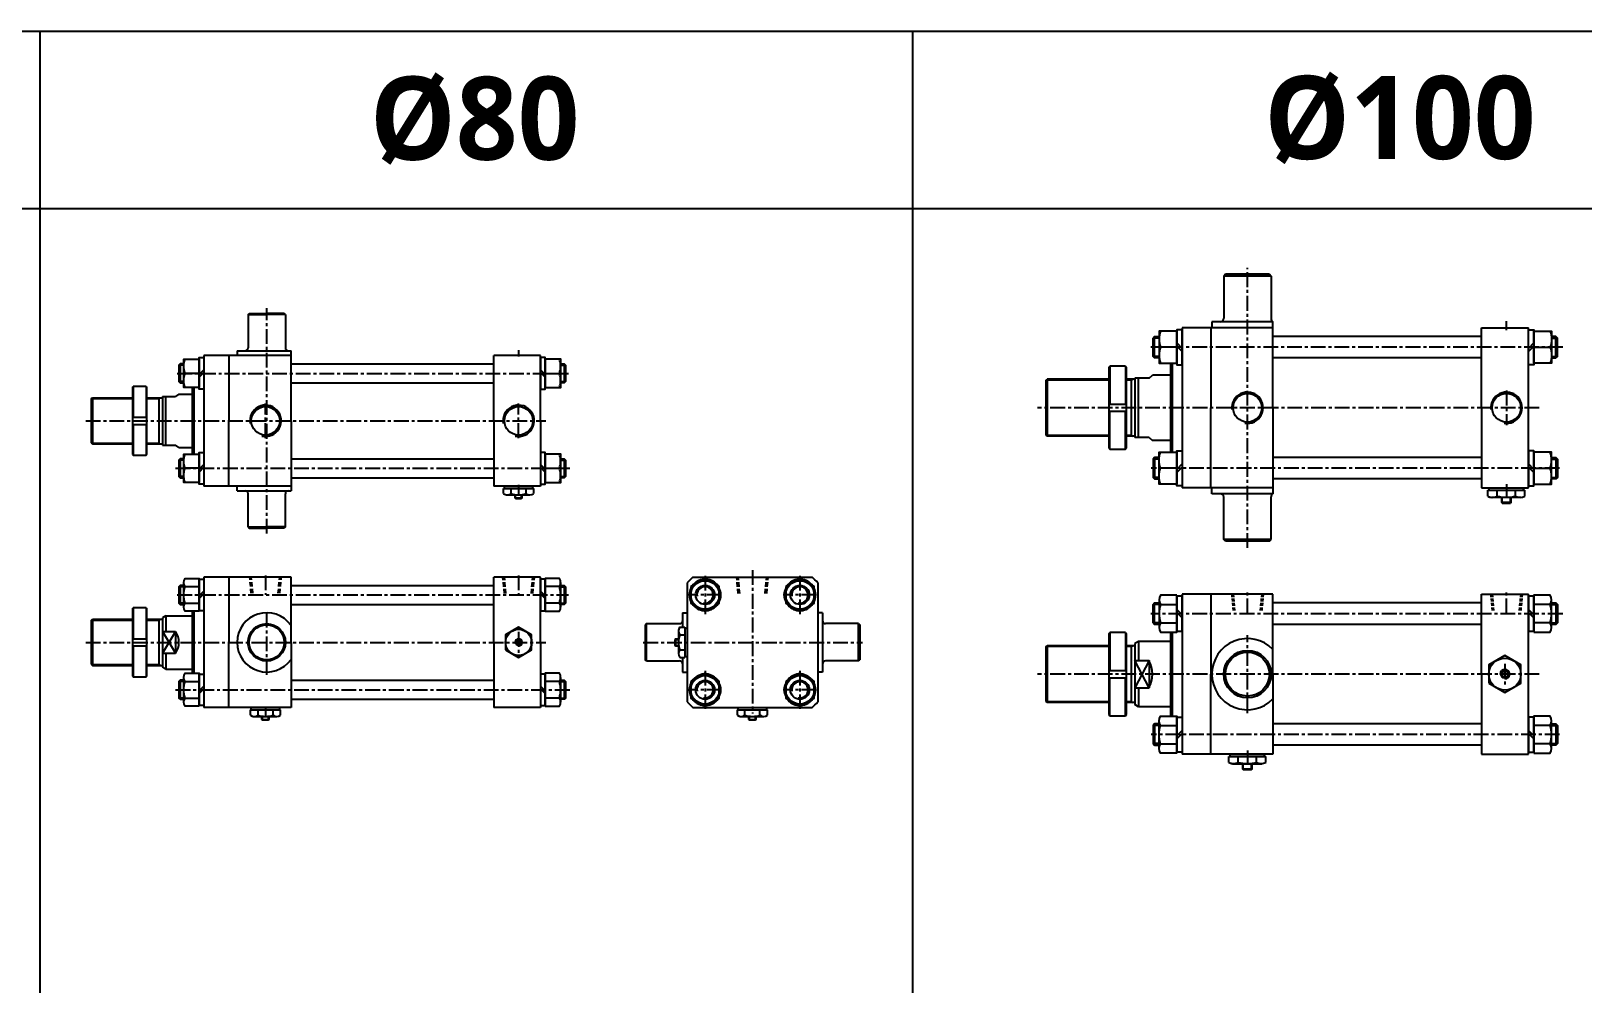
# Model space of a CAD drawing. Extents: x -819 to 4840, y 0 to 3452.
# Drawn here: x 2104 to 3413, y 2649 to 3452 of the extents above; entities that cross this region are included whole.
import ezdxf

# ---------------------------------------------------------------- set-up
doc = ezdxf.new("R2010")
doc.units = 0
doc.header["$LTSCALE"] = 10
doc.header["$MEASUREMENT"] = 0
doc.linetypes.add('CENTER', pattern=[2, 1.25, -0.25, 0.25, -0.25])
doc.linetypes.add('HIDDEN', pattern=[0.375, 0.25, -0.125])
doc.layers.get('0').update_dxf_attribs({"linetype": 'CONTINUOUS'})
doc.layers.get('DEFPOINTS').update_dxf_attribs({"linetype": 'CONTINUOUS'})
for name, color, linetype in [('CENTER', 1, 'CENTER'), ('DIM', 2, 'CONTINUOUS'), ('Line', 7, 'CONTINUOUS'), ('ML', 7, 'CONTINUOUS'), ('THIN', 3, 'CONTINUOUS'), ('외형선', 3, 'CONTINUOUS'), ('중심선', 1, 'CENTER')]:
    doc.layers.add(name, color=color, linetype=linetype)
doc.styles.add('문자', font='romans.shx')

msp = doc.modelspace()

# ---------------------------------------------------------------- linework, layer by layer
for p, q in [((0, 3452.3), (4840.2, 3452.3)), ((2111.7, 1845.5), (2111.7, 3452.3)), ((2847.8, 1845.5), (2847.8, 3452.3)), ((4840.2, 3302.3), (0, 3302.3)), ((2512.2, 3058.8), (2512.7, 3058.3)), ((2512.2, 3058.8), (2518.2, 3058.8)), ((2512.7, 3058.3), (2517.7, 3058.3)), ((2518.2, 3058.8), (2517.7, 3058.3)), ((2647.6, 2939.9), (2647.1, 2939.4)), ((2647.1, 2939.4), (2647.1, 2934.4)), ((2647.6, 2933.9), (2647.1, 2934.4)), ((2647.6, 2939.9), (2647.6, 2933.9)), ((2298.7, 2872), (2299.2, 2871.5)), ((2298.7, 2872), (2304.7, 2872)), ((2299.2, 2871.5), (2304.2, 2871.5)), ((2304.7, 2872), (2304.2, 2871.5)), ((2709.5, 2872), (2710, 2871.5)), ((2709.5, 2872), (2715.5, 2872)), ((2710, 2871.5), (2715, 2871.5)), ((2715.5, 2872), (2715, 2871.5))]:
    msp.add_line(p, q)
at = {"color": 7, "linetype": 'Continuous'}
for p, q in [((2502.5, 3062.3), (2502.5, 3066.7)), ((2502.5, 3066.7), (2515.2, 3066.7)), ((2503.2, 3068.7), (2527.2, 3068.7)), ((2503.2, 3066.7), (2503.2, 3068.7)), ((2508.9, 3062.3), (2508.9, 3066.7)), ((2515.2, 3066.7), (2527.9, 3066.7)), ((2521.6, 3062.3), (2521.6, 3066.7)), ((2527.2, 3066.7), (2527.2, 3068.7)), ((2527.9, 3062.3), (2527.9, 3066.7)), ((3332.9, 3060.2), (3332.9, 3065.2)), ((3332.9, 3065.2), (3339.2, 3065.2)), ((3333.9, 3065.2), (3333.9, 3067.2)), ((3333.9, 3067.2), (3363, 3067.2)), ((3339.2, 3065.2), (3364, 3065.2)), ((3340.7, 3060.2), (3340.7, 3065.2)), ((3356.2, 3060.2), (3356.2, 3065.2)), ((3363, 3065.2), (3363, 3067.2)), ((3364, 3060.2), (3364, 3065.2)), ((2505.7, 3061.3), (2524.7, 3061.3)), ((2512.2, 3058.8), (2512.2, 3061.3)), ((2518.2, 3058.8), (2518.2, 3061.3)), ((3336, 3059.2), (3360.9, 3059.2)), ((3344.5, 3059.4), (3344.5, 3059.4)), ((3344.5, 3054.7), (3344.5, 3059.2)), ((3344.5, 3054.7), (3345, 3054.2)), ((3352.5, 3054.7), (3344.5, 3054.7)), ((3345, 3054.2), (3352, 3054.2)), ((3352.5, 3054.7), (3352, 3054.2)), ((3352.5, 3054.7), (3352.5, 3059.2)), ((2650.1, 2946.5), (2650.1, 2927.4)), ((2651.1, 2949.6), (2655.5, 2949.6)), ((2655.5, 2949.6), (2655.5, 2936.9)), ((2655.5, 2948.9), (2657.5, 2948.9)), ((2657.5, 2948.9), (2657.5, 2924.9)), ((2647.6, 2939.9), (2650.1, 2939.9)), ((2647.6, 2933.9), (2650.1, 2933.9)), ((2651.1, 2943.3), (2655.5, 2943.3)), ((2655.5, 2936.9), (2655.5, 2924.2)), ((2651.1, 2930.6), (2655.5, 2930.6)), ((2651.1, 2924.2), (2655.5, 2924.2)), ((2655.5, 2924.9), (2657.5, 2924.9)), ((2289.7, 2881.9), (2313.7, 2881.9)), ((2289.7, 2879.9), (2289.7, 2881.9)), ((2313.7, 2879.9), (2313.7, 2881.9)), ((2700.5, 2881.9), (2724.5, 2881.9)), ((2700.5, 2879.9), (2700.5, 2881.9)), ((2724.5, 2879.9), (2724.5, 2881.9)), ((2289, 2875.5), (2289, 2879.9)), ((2289, 2879.9), (2301.7, 2879.9)), ((2292.2, 2874.5), (2311.2, 2874.5)), ((2295.4, 2875.5), (2295.4, 2879.9)), ((2298.7, 2872), (2298.7, 2874.5)), ((2301.7, 2879.9), (2314.4, 2879.9)), ((2304.7, 2872), (2304.7, 2874.5)), ((2308.1, 2875.5), (2308.1, 2879.9)), ((2314.4, 2875.5), (2314.4, 2879.9)), ((2699.8, 2875.5), (2699.8, 2879.9)), ((2699.8, 2879.9), (2712.5, 2879.9)), ((2702.9, 2874.5), (2722, 2874.5)), ((2706.1, 2875.5), (2706.1, 2879.9)), ((2709.5, 2872), (2709.5, 2874.5)), ((2712.5, 2879.9), (2725.2, 2879.9)), ((2715.5, 2872), (2715.5, 2874.5)), ((2718.8, 2875.5), (2718.8, 2879.9)), ((2725.2, 2875.5), (2725.2, 2879.9)), ((3115.4, 2840.6), (3115.4, 2842.6)), ((3115.4, 2842.6), (3144.5, 2842.6)), ((3144.5, 2840.6), (3144.5, 2842.6)), ((3114.4, 2835.6), (3114.4, 2840.6)), ((3114.4, 2840.6), (3120.7, 2840.6)), ((3117.5, 2834.6), (3142.4, 2834.6)), ((3120.7, 2840.6), (3145.5, 2840.6)), ((3122.2, 2835.6), (3122.2, 2840.6)), ((3126, 2834.9), (3126, 2834.9)), ((3126, 2830.1), (3126, 2834.6)), ((3126, 2830.1), (3126.5, 2829.6)), ((3134, 2830.1), (3126, 2830.1)), ((3126.5, 2829.6), (3133.5, 2829.6)), ((3134, 2830.1), (3133.5, 2829.6)), ((3134, 2830.1), (3134, 2834.6)), ((3137.7, 2835.6), (3137.7, 2840.6)), ((3145.5, 2835.6), (3145.5, 2840.6))]:
    msp.add_line(p, q, dxfattribs=at)
for points in [[(2504.2, 2930.6), (2515.2, 2924.2), (2526.2, 2930.6), (2526.2, 2943.3), (2515.2, 2949.6), (2504.2, 2943.3)], [(2514.3, 2938.4), (2513.5, 2936.9), (2514.3, 2935.4), (2516.1, 2935.4), (2516.9, 2936.9), (2516.1, 2938.4)], [(3333.7, 2902.4), (3347.2, 2894.6), (3360.7, 2902.4), (3360.7, 2917.9), (3347.2, 2925.7), (3333.7, 2917.9)], [(3345.8, 2912.6), (3344.3, 2910.1), (3345.8, 2907.6), (3348.6, 2907.6), (3350.1, 2910.1), (3348.6, 2912.6)]]:
    msp.add_lwpolyline(points, close=True, dxfattribs=at)
for centre, radius in [((2515.2, 2936.9), 11), ((2515.2, 2936.9), 2.5), ((3347.2, 2910.1), 13.5), ((3347.2, 2910.1), 3.5)]:
    msp.add_circle(centre, radius, dxfattribs=at)
for centre, radius, start, end in [((2505.7, 3066.9), 5.62, 235.6158, 270), ((2505.7, 3066.9), 5.62, 235.6158, 304.3842), ((2515.2, 3082.3), 21, 252.412, 270), ((2515.2, 3082.3), 21, 270, 287.588), ((2524.7, 3066.9), 5.62, 235.6158, 304.3842), ((3336, 3064.8), 5.62, 235.6158, 270), ((3336.8, 3067.4), 8.22, 241.7006, 298.2994), ((3348.4, 3090.5), 31.3, 255.6172, 270.0141), ((3348.5, 3090.5), 31.3, 269.9859, 284.3828), ((3360.1, 3067.4), 8.22, 241.7006, 298.2994), ((2655.7, 2946.5), 5.62, 145.6158, 180), ((2655.7, 2946.5), 5.62, 145.6158, 214.3842), ((2671.1, 2936.9), 21, 162.412, 180), ((2671.1, 2936.9), 21, 180, 197.588), ((2655.7, 2927.4), 5.62, 145.6158, 214.3842), ((2292.2, 2880.1), 5.62, 235.6158, 270), ((2292.2, 2880.1), 5.62, 235.6158, 304.3842), ((2301.7, 2895.5), 21, 252.412, 270), ((2301.7, 2895.5), 21, 270, 287.588), ((2311.2, 2880.1), 5.62, 235.6158, 304.3842), ((2702.9, 2880.1), 5.62, 235.6158, 270), ((2702.9, 2880.1), 5.62, 235.6158, 304.3842), ((2712.5, 2895.5), 21, 252.412, 270), ((2712.5, 2895.5), 21, 270, 287.588), ((2722, 2880.1), 5.62, 235.6158, 304.3842), ((3117.5, 2840.3), 5.62, 235.6158, 270), ((3118.3, 2842.9), 8.22, 241.7006, 298.2994), ((3129.9, 2866), 31.3, 255.6172, 270.0141), ((3130, 2866), 31.3, 269.9859, 284.3828), ((3141.6, 2842.9), 8.22, 241.7006, 298.2994)]:
    msp.add_arc(centre, radius, start, end, dxfattribs=at)
at = {"layer": 'CENTER'}
for p, q in [((2672.5, 2993), (2672.5, 2960.8)), ((2752.5, 2993), (2752.5, 2960.8)), ((2686.4, 2976.9), (2658.5, 2976.9)), ((2766.4, 2976.9), (2738.5, 2976.9)), ((2672.5, 2913), (2672.5, 2880.8)), ((2752.5, 2913), (2752.5, 2880.8)), ((2686.4, 2896.9), (2658.5, 2896.9)), ((2766.4, 2896.9), (2738.5, 2896.9))]:
    msp.add_line(p, q, dxfattribs=at)
at = {"layer": 'DEFPOINTS', "color": 0, "linetype": 'ByBlock'}
for p in [(2653.5, 2911.9), (2771.5, 2911.9)]:
    msp.add_point(p, dxfattribs=at)
at = {"layer": 'DIM'}
for p, q in [((2512.7, 3058.3), (2512.7, 3061.3)), ((2517.7, 3058.3), (2517.7, 3061.3)), ((2647.1, 2939.4), (2650.1, 2939.4)), ((2647.1, 2934.4), (2650.1, 2934.4)), ((2299.2, 2871.5), (2299.2, 2874.5)), ((2304.2, 2871.5), (2304.2, 2874.5)), ((2710, 2871.5), (2710, 2874.5)), ((2715, 2871.5), (2715, 2874.5))]:
    msp.add_line(p, q, dxfattribs=at)
msp.add_arc((2515.2, 2936.9), 3, 270, 180, dxfattribs=at)
at = {"layer": 'Line', "color": 6, "linetype": 'HIDDEN'}
for p, q in [((3116.7, 2977.6), (3118, 2963.6)), ((3117.9, 2977.6), (3119.2, 2963.1)), ((3142, 2977.6), (3140.7, 2963.1)), ((3143.2, 2977.6), (3142, 2963.6)), ((3335.2, 2977.6), (3336.5, 2963.6)), ((3336.4, 2977.6), (3337.7, 2963.1)), ((3360.5, 2977.6), (3359.2, 2963.1)), ((3361.7, 2977.6), (3360.5, 2963.6))]:
    msp.add_line(p, q, dxfattribs=at)
at = {"layer": 'ML'}
for p, q in [((3111.5, 3247.2), (3110, 3245.7)), ((3148.5, 3247.2), (3150, 3245.7)), ((3110, 3245.7), (3110, 3210.2)), ((3150, 3245.7), (3110, 3245.7)), ((3150, 3245.7), (3150, 3209.8)), ((2287, 3213.2), (2288, 3214.2)), ((2287, 3213.2), (2287, 3185.2)), ((2287, 3213.2), (2302.7, 3213.2)), ((2318.5, 3213.2), (2302.7, 3213.2)), ((2318.5, 3213.2), (2317.5, 3214.2)), ((2318.5, 3213.2), (2318.5, 3185.2)), ((3051.7, 3176.7), (3051.7, 3194.7)), ((3075, 3202.2), (3075, 3067.2)), ((3099, 3202.2), (3075, 3202.2)), ((3100, 3207.2), (3100, 3202.2)), ((3151.5, 3202.2), (3151.5, 3207.2)), ((3334, 3202.2), (3360.4, 3202.2)), ((3390.2, 3176.7), (3390.2, 3194.7)), ((2277.7, 3182.7), (2277.7, 3178.7)), ((2323.2, 3178.7), (2323.2, 3182.7)), ((3070.4, 3185.7), (3056.6, 3185.7)), ((3070.4, 3189.3), (3075, 3184.7)), ((3070.4, 3186.7), (3075, 3182.1)), ((3371.6, 3189.3), (3367, 3184.7)), ((3371.6, 3186.7), (3367, 3182.1)), ((3371.6, 3185.7), (3385.3, 3185.7)), ((2229.8, 3171.7), (2229.8, 3155.7)), ((2249.7, 3178.7), (2249.7, 3068.7)), ((2270.7, 3178.7), (2249.7, 3178.7)), ((2304.1, 3178.7), (2283.1, 3178.7)), ((2553.6, 3171.7), (2553.6, 3155.7)), ((3013, 3168.7), (3014, 3169.7)), ((3013, 3168.7), (3013, 3100.7)), ((3014, 3169.7), (3014, 3137.7)), ((3027, 3169.7), (3014, 3169.7)), ((3027, 3169.7), (3027, 3137.7)), ((3027, 3169.7), (3028, 3168.7)), ((3028, 3100.7), (3028, 3168.7)), ((3065, 3172.2), (3065, 3097.2)), ((3066.5, 3172.2), (3066.5, 3097.2)), ((2245.7, 3163.7), (2233.8, 3163.7)), ((2245.7, 3162.8), (2249.7, 3166.8)), ((2245.7, 3160.5), (2249.7, 3164.5)), ((2537.7, 3162.8), (2533.7, 3166.8)), ((2537.7, 3160.5), (2533.7, 3164.5)), ((2537.7, 3163.7), (2549.6, 3163.7)), ((2960, 3157.7), (2961, 3158.7)), ((2960, 3157.7), (2960, 3111.7)), ((2961, 3158.7), (2961, 3110.7)), ((3032, 3158.7), (3032, 3110.7)), ((3035, 3159.7), (3035, 3109.7)), ((3038, 3109.7), (3038, 3159.7)), ((3047, 3159.7), (3050, 3162.2)), ((2154.7, 3142.2), (2155.7, 3143.2)), ((2154.7, 3142.2), (2154.7, 3105.2)), ((2155.7, 3143.2), (2155.7, 3104.2)), ((2189.6, 3152.2), (2190.1, 3152.7)), ((2189.6, 3152.2), (2189.6, 3095.2)), ((2190.1, 3152.7), (2190.1, 3126.7)), ((2201.1, 3152.7), (2190.1, 3152.7)), ((2201.1, 3152.7), (2201.1, 3126.7)), ((2201.1, 3152.7), (2201.6, 3152.2)), ((2201.6, 3095.2), (2201.6, 3152.2)), ((2211.7, 3143.2), (2211.7, 3104.2)), ((2214.7, 3144.2), (2214.7, 3103.2)), ((2217.7, 3103.2), (2217.7, 3144.2)), ((2228.7, 3146.2), (2225.7, 3144.2)), ((2239.7, 3151.7), (2239.7, 3095.7)), ((2241.2, 3151.7), (2241.2, 3095.7)), ((3013, 3137.7), (3028, 3137.7)), ((3013, 3131.7), (3028, 3131.7)), ((3014, 3099.7), (3014, 3131.7)), ((3027, 3099.7), (3027, 3131.7)), ((2189.6, 3126.7), (2201.6, 3126.7)), ((2189.6, 3120.7), (2201.6, 3120.7)), ((2190.1, 3120.7), (2190.1, 3094.7)), ((2201.1, 3120.7), (2201.1, 3094.7)), ((2154.7, 3105.2), (2155.7, 3104.2)), ((2228.7, 3101.2), (2225.7, 3103.2)), ((2960, 3111.7), (2961, 3110.7)), ((3047, 3109.7), (3050, 3107.2)), ((2189.6, 3095.2), (2190.1, 3094.7)), ((2190.1, 3094.7), (2201.1, 3094.7)), ((2201.1, 3094.7), (2201.6, 3095.2)), ((2229.8, 3091.7), (2229.8, 3075.7)), ((2553.6, 3091.7), (2553.6, 3075.7)), ((3013, 3100.7), (3014, 3099.7)), ((3014, 3099.7), (3027, 3099.7)), ((3027, 3099.7), (3028, 3100.7)), ((3051.7, 3092.7), (3051.7, 3074.7)), ((3390.2, 3092.7), (3390.2, 3074.7)), ((2245.7, 3083.7), (2233.8, 3083.7)), ((2245.7, 3082.8), (2249.7, 3086.8)), ((2245.7, 3080.5), (2249.7, 3084.5)), ((2537.7, 3082.8), (2533.7, 3086.8)), ((2537.7, 3080.5), (2533.7, 3084.5)), ((2537.7, 3083.7), (2549.6, 3083.7)), ((3070.4, 3083.7), (3056.6, 3083.7)), ((3070.4, 3082.7), (3075, 3087.3)), ((3070.4, 3080.1), (3075, 3084.7)), ((3371.6, 3082.7), (3367, 3087.3)), ((3371.6, 3080.1), (3367, 3084.7)), ((3371.6, 3083.7), (3385.3, 3083.7)), ((2270.7, 3068.7), (2249.7, 3068.7)), ((2277.7, 3064.7), (2277.7, 3068.7)), ((2323.2, 3068.7), (2323.2, 3064.7)), ((3099, 3067.2), (3075, 3067.2)), ((3100, 3062.2), (3100, 3067.2)), ((3151.5, 3067.2), (3151.5, 3062.2)), ((2287, 3034.2), (2287, 3062.2)), ((2318.5, 3034.2), (2318.5, 3062.2)), ((3110, 3023.7), (3110, 3059.2)), ((3150, 3023.7), (3150, 3059.6)), ((2287, 3034.2), (2302.7, 3034.2)), ((2287, 3034.2), (2288, 3033.2)), ((2318.5, 3034.2), (2302.7, 3034.2)), ((2318.5, 3034.2), (2317.5, 3033.2)), ((3111.5, 3022.2), (3110, 3023.7)), ((3150, 3023.7), (3110, 3023.7)), ((3148.5, 3022.2), (3150, 3023.7)), ((2229.8, 2984.9), (2229.8, 2968.9)), ((2232.7, 2966.5), (2232.7, 2987.3)), ((2270.7, 2991.9), (2249.7, 2991.9)), ((2249.7, 2991.9), (2249.7, 2881.9)), ((2550.7, 2966.5), (2550.7, 2987.3)), ((2553.6, 2984.9), (2553.6, 2968.9)), ((2657.5, 2987.2), (2657.5, 2886.7)), ((2662.2, 2991.9), (2762.7, 2991.9)), ((2767.5, 2987.2), (2767.5, 2886.7)), ((2233.8, 2983.9), (2245.7, 2983.9)), ((2245.7, 2976.1), (2249.7, 2980.1)), ((2245.7, 2973.8), (2249.7, 2977.8)), ((2537.7, 2976.1), (2533.7, 2980.1)), ((2537.7, 2973.8), (2533.7, 2977.8)), ((2549.6, 2983.9), (2537.7, 2983.9)), ((3055.4, 2972.8), (3055.4, 2949.5)), ((3099, 2977.6), (3075, 2977.6)), ((3075, 2977.6), (3075, 2842.6)), ((3334, 2977.6), (3360.4, 2977.6)), ((3386.6, 2949.5), (3386.6, 2972.8)), ((2189.6, 2965.4), (2190.1, 2965.9)), ((2189.6, 2965.4), (2189.6, 2908.4)), ((2201.1, 2965.9), (2190.1, 2965.9)), ((2190.1, 2965.9), (2190.1, 2939.9)), ((2201.1, 2965.9), (2201.6, 2965.4)), ((2201.1, 2965.9), (2201.1, 2939.9)), ((2201.6, 2908.4), (2201.6, 2965.4)), ((2217.7, 2959.4), (2214.7, 2957.7)), ((2217.7, 2959.4), (2217.7, 2946.2)), ((2233.8, 2970), (2245.7, 2970)), ((2239.7, 2963.1), (2239.7, 2910.8)), ((2241.2, 2963.1), (2241.2, 2910.8)), ((2549.6, 2970), (2537.7, 2970)), ((2653.5, 2961.9), (2653.5, 2949.6)), ((2653.5, 2961.9), (2657, 2961.9)), ((2771.5, 2961.9), (2768, 2961.9)), ((2771.5, 2961.9), (2771.5, 2911.9)), ((3051.7, 2952.1), (3051.7, 2970.1)), ((3056.6, 2968.9), (3070.4, 2968.9)), ((3070.4, 2964.7), (3075, 2960.1)), ((3070.4, 2962.1), (3075, 2957.5)), ((3371.6, 2960.1), (3367, 2964.7)), ((3371.6, 2957.5), (3367, 2962.1)), ((3385.3, 2968.9), (3371.6, 2968.9)), ((3390.2, 2970.1), (3390.2, 2952.1)), ((2154.7, 2955.4), (2155.7, 2956.4)), ((2154.7, 2955.4), (2154.7, 2918.4)), ((2155.7, 2956.4), (2155.7, 2917.4)), ((2211.7, 2956.4), (2211.7, 2917.4)), ((2214.7, 2957.7), (2214.7, 2916.2)), ((2214.7, 2946.2), (2225.7, 2946.2)), ((2225.7, 2946.2), (2225.7, 2927.7)), ((2623, 2952.7), (2622, 2951.7)), ((2622, 2951.7), (2622, 2922.2)), ((2623, 2952.7), (2651, 2952.7)), ((2623, 2921.2), (2623, 2952.7)), ((2802, 2952.7), (2774, 2952.7)), ((2802, 2921.2), (2802, 2952.7)), ((2802, 2952.7), (2803, 2951.7)), ((2803, 2951.7), (2803, 2922.2)), ((3056.6, 2953.4), (3070.4, 2953.4)), ((3065, 2945.6), (3065, 2874.7)), ((3066.5, 2945.6), (3066.5, 2874.7)), ((3385.3, 2953.4), (3371.6, 2953.4)), ((2189.6, 2939.9), (2201.6, 2939.9)), ((2189.6, 2933.9), (2201.6, 2933.9)), ((2190.1, 2933.9), (2190.1, 2907.9)), ((2201.1, 2933.9), (2201.1, 2907.9)), ((2960, 2933.1), (2961, 2934.1)), ((2960, 2933.1), (2960, 2887.1)), ((2961, 2934.1), (2961, 2886.1)), ((3013, 2944.1), (3014, 2945.1)), ((3013, 2944.1), (3013, 2876.1)), ((3027, 2945.1), (3014, 2945.1)), ((3014, 2945.1), (3014, 2913.1)), ((3027, 2945.1), (3028, 2944.1)), ((3027, 2945.1), (3027, 2913.1)), ((3028, 2876.1), (3028, 2944.1)), ((3032, 2934.1), (3032, 2886.1)), ((3038, 2937.6), (3035, 2935.9)), ((3035, 2935.9), (3035, 2884.4)), ((3038, 2937.6), (3038, 2921.7)), ((2214.7, 2927.7), (2225.7, 2927.7)), ((2217.7, 2927.7), (2217.7, 2914.4)), ((2623, 2921.2), (2622, 2922.2)), ((2623, 2921.2), (2651, 2921.2)), ((2653.5, 2924.2), (2653.5, 2911.9)), ((2802, 2921.2), (2774, 2921.2)), ((2802, 2921.2), (2803, 2922.2)), ((3035, 2921.7), (3047, 2921.7)), ((3047, 2921.7), (3047, 2898.6)), ((2154.7, 2918.4), (2155.7, 2917.4)), ((2189.6, 2908.4), (2190.1, 2907.9)), ((2190.1, 2907.9), (2201.1, 2907.9)), ((2201.1, 2907.9), (2201.6, 2908.4)), ((2217.7, 2914.4), (2214.7, 2916.2)), ((2232.7, 2886.5), (2232.7, 2907.3)), ((2550.7, 2886.5), (2550.7, 2907.3)), ((2653.5, 2911.9), (2657, 2911.9)), ((2771.5, 2911.9), (2768, 2911.9)), ((3013, 2913.1), (3028, 2913.1)), ((3013, 2907.1), (3028, 2907.1)), ((3014, 2875.1), (3014, 2907.1)), ((3027, 2875.1), (3027, 2907.1)), ((2229.8, 2904.9), (2229.8, 2888.9)), ((2233.8, 2903.9), (2245.7, 2903.9)), ((2245.7, 2896.1), (2249.7, 2900.1)), ((2245.7, 2893.8), (2249.7, 2897.8)), ((2537.7, 2896.1), (2533.7, 2900.1)), ((2537.7, 2893.8), (2533.7, 2897.8)), ((2549.6, 2903.9), (2537.7, 2903.9)), ((2553.6, 2904.9), (2553.6, 2888.9)), ((3035, 2898.6), (3047, 2898.6)), ((3038, 2898.6), (3038, 2882.6)), ((2233.8, 2890), (2245.7, 2890)), ((2270.7, 2881.9), (2249.7, 2881.9)), ((2549.6, 2890), (2537.7, 2890)), ((2662.2, 2881.9), (2762.7, 2881.9)), ((2960, 2887.1), (2961, 2886.1)), ((3038, 2882.6), (3035, 2884.4)), ((3013, 2876.1), (3014, 2875.1)), ((3014, 2875.1), (3027, 2875.1)), ((3027, 2875.1), (3028, 2876.1)), ((3051.7, 2868.1), (3051.7, 2850.1)), ((3055.4, 2847.5), (3055.4, 2870.8)), ((3386.6, 2847.5), (3386.6, 2870.8)), ((3390.2, 2868.1), (3390.2, 2850.1)), ((3056.6, 2866.9), (3070.4, 2866.9)), ((3070.4, 2858.1), (3075, 2862.7)), ((3070.4, 2855.5), (3075, 2860.1)), ((3371.6, 2858.1), (3367, 2862.7)), ((3371.6, 2855.5), (3367, 2860.1)), ((3385.3, 2866.9), (3371.6, 2866.9)), ((3056.6, 2851.4), (3070.4, 2851.4)), ((3099, 2842.6), (3075, 2842.6)), ((3385.3, 2851.4), (3371.6, 2851.4))]:
    msp.add_line(p, q, dxfattribs=at)
at = {"layer": 'ML', "color": 1, "linetype": 'CENTER'}
for p, q in [((3130, 3016.5), (3130, 3252.8)), ((2302.7, 3028.6), (2302.7, 3218.7)), ((3348.5, 3200.1), (3348.5, 3207.7)), ((2515.2, 3183.2), (2515.2, 3177.9)), ((3348.5, 3149.2), (3348.5, 3120.1)), ((2301.7, 3109.1), (2301.7, 3138.2)), ((2515.2, 3109.1), (2515.2, 3138.2)), ((2515.2, 3069.6), (2515.2, 3060.6)), ((3348.5, 3070.2), (3348.5, 3058.6)), ((2712.5, 2997.8), (2712.5, 2877)), ((3130, 2961.5), (3130, 2979.4)), ((3348.5, 2961.5), (3348.5, 2979.4)), ((2515.2, 2945.7), (2515.2, 2928.1)), ((2620.4, 2936.9), (2805.2, 2936.9)), ((3347.2, 2918.9), (3347.2, 2901.3)), ((2301.7, 2882.8), (2301.7, 2873.9)), ((3130, 2845.7), (3130, 2834))]:
    msp.add_line(p, q, dxfattribs=at)
at = {"layer": 'ML', "color": 2}
for p, q in [((3032, 3157.9), (3033.3, 3158.7)), ((2211.7, 3142.4), (2213, 3143.2)), ((2211.7, 3104.9), (2213, 3104.2)), ((3032, 3111.4), (3033.3, 3110.7)), ((3345, 3059.4), (3345, 3059.4)), ((3345, 3054.2), (3345, 3059.2)), ((3352, 3054.2), (3352, 3059.2)), ((2211.7, 2955.7), (2213, 2956.4)), ((2225.7, 2946.2), (2214.7, 2927.7)), ((2214.7, 2946.2), (2225.7, 2927.7)), ((3032, 2933.4), (3033.3, 2934.1)), ((3047, 2921.7), (3035, 2898.6)), ((3047, 2898.6), (3035, 2921.7)), ((2211.7, 2918.2), (2213, 2917.4)), ((3032, 2886.9), (3033.3, 2886.1)), ((3126.5, 2834.8), (3126.5, 2834.8)), ((3126.5, 2829.6), (3126.5, 2834.6)), ((3133.5, 2829.6), (3133.5, 2834.6))]:
    msp.add_line(p, q, dxfattribs=at)
at = {"layer": 'ML', "color": 6, "linetype": 'HIDDEN', "ltscale": 1.5}
for p, q in [((2289.7, 2978.3), (2288.5, 2991.9)), ((2291, 2978.3), (2289.7, 2991.9)), ((2312.5, 2978.3), (2313.7, 2991.9)), ((2313.7, 2978.3), (2315, 2991.9)), ((2503.2, 2978.2), (2502, 2991.9)), ((2504.5, 2978.2), (2503.2, 2991.9)), ((2526, 2978.2), (2527.2, 2991.9)), ((2527.2, 2978.2), (2528.5, 2991.9)), ((2700.5, 2978.2), (2699.2, 2991.9)), ((2701.7, 2978.2), (2700.5, 2991.9)), ((2723.2, 2978.2), (2724.5, 2991.9)), ((2724.5, 2978.2), (2725.7, 2991.9))]:
    msp.add_line(p, q, dxfattribs=at)
at = {"layer": 'ML'}
for points in [[(3055.4, 3176.7), (3051.7, 3176.7), (3050.4, 3178), (3050.4, 3193.3), (3051.7, 3194.7), (3055.4, 3194.7)], [(3075, 3170.9), (3075, 3200.5), (3070.4, 3200.5), (3070.4, 3170.9), (3075, 3170.9)], [(3367, 3170.9), (3367, 3200.5), (3371.6, 3200.5), (3371.6, 3170.9), (3367, 3170.9)], [(3386.6, 3176.7), (3390.2, 3176.7), (3391.6, 3178), (3391.6, 3193.3), (3390.2, 3194.7), (3386.6, 3194.7)], [(2232.7, 3171.7), (2229.8, 3171.7), (2228.7, 3170.6), (2228.7, 3156.8), (2229.8, 3155.7), (2232.7, 3155.7)], [(2249.7, 3177), (2249.7, 3150.4), (2245.7, 3150.4), (2245.7, 3177), (2249.7, 3177)], [(2533.7, 3177), (2533.7, 3150.4), (2537.7, 3150.4), (2537.7, 3177), (2533.7, 3177)], [(2550.7, 3171.7), (2553.6, 3171.7), (2554.7, 3170.6), (2554.7, 3156.8), (2553.6, 3155.7), (2550.7, 3155.7)], [(2232.7, 3091.7), (2229.8, 3091.7), (2228.7, 3090.6), (2228.7, 3076.8), (2229.8, 3075.7), (2232.7, 3075.7)], [(2249.7, 3097), (2249.7, 3070.4), (2245.7, 3070.4), (2245.7, 3097), (2249.7, 3097)], [(2533.7, 3097), (2533.7, 3070.4), (2537.7, 3070.4), (2537.7, 3097), (2533.7, 3097)], [(2550.7, 3091.7), (2553.6, 3091.7), (2554.7, 3090.6), (2554.7, 3076.8), (2553.6, 3075.7), (2550.7, 3075.7)], [(3055.4, 3092.7), (3051.7, 3092.7), (3050.4, 3091.3), (3050.4, 3076), (3051.7, 3074.7), (3055.4, 3074.7)], [(3075, 3098.5), (3075, 3068.9), (3070.4, 3068.9), (3070.4, 3098.5), (3075, 3098.5)], [(3367, 3098.5), (3367, 3068.9), (3371.6, 3068.9), (3371.6, 3098.5), (3367, 3098.5)], [(3386.6, 3092.7), (3390.2, 3092.7), (3391.6, 3091.3), (3391.6, 3076), (3390.2, 3074.7), (3386.6, 3074.7)], [(2232.7, 2984.9), (2229.8, 2984.9), (2228.7, 2983.8), (2228.7, 2970), (2229.8, 2968.9), (2232.7, 2968.9)], [(2249.7, 2990.2), (2249.7, 2963.6), (2245.7, 2963.6), (2245.7, 2990.2), (2249.7, 2990.2)], [(2533.7, 2990.2), (2533.7, 2963.6), (2537.7, 2963.6), (2537.7, 2990.2), (2533.7, 2990.2)], [(2550.7, 2984.9), (2553.6, 2984.9), (2554.7, 2983.8), (2554.7, 2970), (2553.6, 2968.9), (2550.7, 2968.9)], [(2660.5, 2983.9), (2660.5, 2970), (2672.5, 2963.1), (2684.5, 2970), (2684.5, 2983.9), (2672.5, 2990.8), (2660.5, 2983.9)], [(2740.5, 2983.9), (2740.5, 2970), (2752.5, 2963.1), (2764.5, 2970), (2764.5, 2983.9), (2752.5, 2990.8), (2740.5, 2983.9)], [(3075, 2946.3), (3075, 2975.9), (3070.4, 2975.9), (3070.4, 2946.3), (3075, 2946.3)], [(3367, 2975.9), (3367, 2946.3), (3371.6, 2946.3), (3371.6, 2975.9), (3367, 2975.9)], [(3055.4, 2952.1), (3051.7, 2952.1), (3050.4, 2953.5), (3050.4, 2968.8), (3051.7, 2970.1), (3055.4, 2970.1)], [(3386.6, 2970.1), (3390.2, 2970.1), (3391.6, 2968.8), (3391.6, 2953.5), (3390.2, 2952.1), (3386.6, 2952.1)], [(2249.7, 2910.2), (2249.7, 2883.6), (2245.7, 2883.6), (2245.7, 2910.2), (2249.7, 2910.2)], [(2533.7, 2910.2), (2533.7, 2883.6), (2537.7, 2883.6), (2537.7, 2910.2), (2533.7, 2910.2)], [(2660.5, 2903.9), (2660.5, 2890), (2672.5, 2883.1), (2684.5, 2890), (2684.5, 2903.9), (2672.5, 2910.8), (2660.5, 2903.9)], [(2740.5, 2903.9), (2740.5, 2890), (2752.5, 2883.1), (2764.5, 2890), (2764.5, 2903.9), (2752.5, 2910.8), (2740.5, 2903.9)], [(2232.7, 2904.9), (2229.8, 2904.9), (2228.7, 2903.8), (2228.7, 2890), (2229.8, 2888.9), (2232.7, 2888.9)], [(2550.7, 2904.9), (2553.6, 2904.9), (2554.7, 2903.8), (2554.7, 2890), (2553.6, 2888.9), (2550.7, 2888.9)], [(3055.4, 2868.1), (3051.7, 2868.1), (3050.4, 2866.8), (3050.4, 2851.5), (3051.7, 2850.1), (3055.4, 2850.1)], [(3075, 2873.9), (3075, 2844.3), (3070.4, 2844.3), (3070.4, 2873.9), (3075, 2873.9)], [(3367, 2873.9), (3367, 2844.3), (3371.6, 2844.3), (3371.6, 2873.9), (3367, 2873.9)], [(3386.6, 2868.1), (3390.2, 2868.1), (3391.6, 2866.8), (3391.6, 2851.5), (3390.2, 2850.1), (3386.6, 2850.1)]]:
    msp.add_lwpolyline(points, dxfattribs=at)
for points in [[(3056.6, 3199.2, 0.178633), (3056.6, 3185.7, 0.178633), (3056.6, 3172.2)], [(3385.3, 3199.2, -0.178633), (3385.3, 3185.7, -0.178633), (3385.3, 3172.2)], [(2233.8, 3151.7, -0.178633), (2233.8, 3163.7, -0.178633), (2233.8, 3175.7)], [(2549.6, 3151.7, 0.178633), (2549.6, 3163.7, 0.178633), (2549.6, 3175.7)], [(2233.8, 3071.7, -0.178633), (2233.8, 3083.7, -0.178633), (2233.8, 3095.7)], [(2549.6, 3071.7, 0.178633), (2549.6, 3083.7, 0.178633), (2549.6, 3095.7)], [(3056.6, 3070.2, -0.178633), (3056.6, 3083.7, -0.178633), (3056.6, 3097.2)], [(3385.3, 3070.2, 0.178633), (3385.3, 3083.7, 0.178633), (3385.3, 3097.2)], [(2245.7, 2963.1), (2233.8, 2963.1, -0.309401), (2233.8, 2970, -0.154701), (2233.8, 2983.9, -0.309401), (2233.8, 2990.8), (2245.7, 2990.8), (2245.7, 2963.1)], [(2537.7, 2963.1), (2549.6, 2963.1, 0.309401), (2549.6, 2970, 0.154701), (2549.6, 2983.9, 0.309401), (2549.6, 2990.8), (2537.7, 2990.8), (2537.7, 2963.1)], [(3070.4, 2976.7), (3056.6, 2976.7, 0.309401), (3056.6, 2968.9, 0.154701), (3056.6, 2953.4, 0.309401), (3056.6, 2945.6), (3070.4, 2945.6), (3070.4, 2976.7)], [(3371.6, 2945.6), (3385.3, 2945.6, 0.309401), (3385.3, 2953.4, 0.154701), (3385.3, 2968.9, 0.309401), (3385.3, 2976.7), (3371.6, 2976.7), (3371.6, 2945.6)], [(2245.7, 2883.1), (2233.8, 2883.1, -0.309401), (2233.8, 2890, -0.154701), (2233.8, 2903.9, -0.309401), (2233.8, 2910.8), (2245.7, 2910.8), (2245.7, 2883.1)], [(2537.7, 2883.1), (2549.6, 2883.1, 0.309401), (2549.6, 2890, 0.154701), (2549.6, 2903.9, 0.309401), (2549.6, 2910.8), (2537.7, 2910.8), (2537.7, 2883.1)], [(3070.4, 2843.6), (3056.6, 2843.6, -0.309401), (3056.6, 2851.4, -0.154701), (3056.6, 2866.9, -0.309401), (3056.6, 2874.7), (3070.4, 2874.7), (3070.4, 2843.6)], [(3371.6, 2843.6), (3385.3, 2843.6, 0.309401), (3385.3, 2851.4, 0.154701), (3385.3, 2866.9, 0.309401), (3385.3, 2874.7), (3371.6, 2874.7), (3371.6, 2843.6)]]:
    msp.add_lwpolyline(points, format="xyb", dxfattribs=at)
for points in [[(3070.4, 3199.2), (3055.4, 3199.2), (3055.4, 3172.2), (3070.4, 3172.2)], [(3371.6, 3199.2), (3386.6, 3199.2), (3386.6, 3172.2), (3371.6, 3172.2)], [(2245.7, 3151.7), (2232.7, 3151.7), (2232.7, 3175.7), (2245.7, 3175.7)], [(2537.7, 3151.7), (2550.7, 3151.7), (2550.7, 3175.7), (2537.7, 3175.7)], [(2245.7, 3071.7), (2232.7, 3071.7), (2232.7, 3095.7), (2245.7, 3095.7)], [(2537.7, 3071.7), (2550.7, 3071.7), (2550.7, 3095.7), (2537.7, 3095.7)], [(3070.4, 3070.2), (3055.4, 3070.2), (3055.4, 3097.2), (3070.4, 3097.2)], [(3371.6, 3070.2), (3386.6, 3070.2), (3386.6, 3097.2), (3371.6, 3097.2)]]:
    msp.add_lwpolyline(points, close=True, dxfattribs=at)
for centre, radius in [((3130, 3134.7), 12.1), ((3348.5, 3134.7), 12.1), ((2301.7, 3123.7), 12), ((2515.2, 3123.7), 12), ((2672.5, 2976.9), 12), ((2672.5, 2976.9), 8), ((2752.5, 2976.9), 12), ((2752.5, 2976.9), 8), ((2302.7, 2936.9), 15.8), ((2302.7, 2936.9), 14.8), ((3130, 2910.1), 20), ((3130, 2910.1), 18.5), ((2672.5, 2896.9), 12), ((2752.5, 2896.9), 12), ((2672.5, 2896.9), 8), ((2752.5, 2896.9), 8)]:
    msp.add_circle(centre, radius, dxfattribs=at)
for centre, radius, start, end in [((3107, 3210.2), 3, 270, 0), ((3153, 3209.8), 3, 180, 240), ((2284.5, 3185.2), 2.5, 270, 0), ((2321, 3185.2), 2.5, 180, 270), ((2284.5, 3062.2), 2.5, 0, 90), ((2321, 3062.2), 2.5, 90, 180), ((3107, 3059.2), 3, 0, 90), ((3153, 3059.6), 3, 120, 180), ((2712.5, 2936.9), 74.5, 132.417, 137.583), ((2672.5, 2976.9), 13.3, 94.4562, 145.5438), ((2672.5, 2976.9), 13.3, 34.4562, 85.5438), ((2752.5, 2976.9), 13.3, 94.4562, 145.5438), ((2752.5, 2976.9), 13.3, 34.4562, 85.5438), ((2712.5, 2936.9), 74.5, 42.417, 47.583), ((2672.5, 2976.9), 13.3, 154.4562, 205.5438), ((2672.5, 2976.9), 13.3, 334.4562, 25.5438), ((2752.5, 2976.9), 13.3, 154.4562, 205.5438), ((2752.5, 2976.9), 13.3, 334.4562, 25.5438), ((2302.7, 2936.9), 25, 34.9152, 325.0848), ((2657, 2962.4), 0.5, 270, 0), ((2672.5, 2976.9), 13.3, 214.4562, 265.5438), ((2672.5, 2976.9), 13.3, 274.4562, 325.5438), ((2752.5, 2976.9), 13.3, 214.4562, 265.5438), ((2752.5, 2976.9), 13.3, 274.4562, 325.5438), ((2768, 2962.4), 0.5, 180, 270), ((2212.9, 2936.9), 15.8, 324.1474, 35.8526), ((2651, 2955.2), 2.5, 270, 0), ((2774, 2955.2), 2.5, 180, 270), ((3130, 2910.1), 30, 44.22, 315.78), ((2651, 2918.7), 2.5, 0, 90), ((2774, 2918.7), 2.5, 90, 180), ((3026.2, 2910.1), 23.7, 330.8896, 29.1104), ((2657, 2911.4), 0.5, 0, 90), ((2672.5, 2896.9), 13.3, 94.4562, 145.5438), ((2672.5, 2896.9), 13.3, 34.4562, 85.5438), ((2752.5, 2896.9), 13.3, 94.4562, 145.5438), ((2752.5, 2896.9), 13.3, 34.4562, 85.5438), ((2768, 2911.4), 0.5, 90, 180), ((2672.5, 2896.9), 13.3, 154.4562, 205.5438), ((2672.5, 2896.9), 13.3, 334.4562, 25.5438), ((2752.5, 2896.9), 13.3, 154.4562, 205.5438), ((2752.5, 2896.9), 13.3, 334.4562, 25.5438), ((2712.5, 2936.9), 74.5, 222.417, 227.583), ((2672.5, 2896.9), 13.3, 214.4562, 265.5438), ((2672.5, 2896.9), 13.3, 274.4562, 325.5438), ((2752.5, 2896.9), 13.3, 214.4562, 265.5438), ((2752.5, 2896.9), 13.3, 274.4562, 325.5438), ((2712.5, 2936.9), 74.5, 312.417, 317.583)]:
    msp.add_arc(centre, radius, start, end, dxfattribs=at)
at = {"layer": 'ML', "color": 2}
for centre, radius, start, end in [((3130, 3134.7), 13.2, 260.9473, 186.2259), ((3348.5, 3134.7), 13.2, 260.9473, 186.2259), ((2301.7, 3123.7), 13.2, 256.7423, 190.0921), ((2515.2, 3123.7), 13.2, 256.7423, 190.0921), ((2672.5, 2976.9), 6.92, 258.3945, 189.733), ((2752.5, 2976.9), 6.92, 258.3945, 189.733), ((3347.2, 2910.1), 4, 270, 180), ((2672.5, 2896.9), 6.92, 258.3945, 189.733), ((2752.5, 2896.9), 6.92, 258.3945, 189.733)]:
    msp.add_arc(centre, radius, start, end, dxfattribs=at)
at = {"layer": 'THIN', "color": 2}
for p, q in [((3055.4, 3193.3), (3050.4, 3193.3)), ((3386.6, 3193.3), (3391.6, 3193.3)), ((2232.7, 3170.6), (2228.7, 3170.6)), ((2550.7, 3170.6), (2554.7, 3170.6)), ((3055.4, 3178), (3050.4, 3178)), ((3386.6, 3178), (3391.6, 3178)), ((2232.7, 3156.8), (2228.7, 3156.8)), ((2550.7, 3156.8), (2554.7, 3156.8)), ((2232.7, 3090.6), (2228.7, 3090.6)), ((2550.7, 3090.6), (2554.7, 3090.6)), ((3055.4, 3091.3), (3050.4, 3091.3)), ((3386.6, 3091.3), (3391.6, 3091.3)), ((2232.7, 3076.8), (2228.7, 3076.8)), ((2550.7, 3076.8), (2554.7, 3076.8)), ((3055.4, 3076), (3050.4, 3076)), ((3386.6, 3076), (3391.6, 3076)), ((2232.7, 2983.8), (2228.7, 2983.8)), ((2550.7, 2983.8), (2554.7, 2983.8)), ((2232.7, 2970), (2228.7, 2970)), ((2550.7, 2970), (2554.7, 2970)), ((3055.4, 2968.8), (3050.4, 2968.8)), ((3386.6, 2968.8), (3391.6, 2968.8)), ((3055.4, 2953.5), (3050.4, 2953.5)), ((3386.6, 2953.5), (3391.6, 2953.5)), ((2232.7, 2903.8), (2228.7, 2903.8)), ((2550.7, 2903.8), (2554.7, 2903.8)), ((2232.7, 2890), (2228.7, 2890)), ((2550.7, 2890), (2554.7, 2890)), ((3055.4, 2866.8), (3050.4, 2866.8)), ((3386.6, 2866.8), (3391.6, 2866.8)), ((3055.4, 2851.5), (3050.4, 2851.5)), ((3386.6, 2851.5), (3391.6, 2851.5))]:
    msp.add_line(p, q, dxfattribs=at)
at = {"layer": '외형선', "color": 7, "linetype": 'Continuous'}
for p, q in [((2288, 3214.2), (2302.7, 3214.2)), ((2317.5, 3214.2), (2302.7, 3214.2)), ((2277.7, 3182.7), (2323.2, 3182.7)), ((2323.2, 3171.7), (2494.2, 3171.7)), ((2323.2, 3155.7), (2494.2, 3155.7)), ((2155.7, 3143.2), (2189.6, 3143.2)), ((2201.6, 3143.2), (2214.7, 3143.2)), ((2214.7, 3144.2), (2225.7, 3144.2)), ((2228.7, 3146.2), (2239.7, 3146.2)), ((2155.7, 3104.2), (2189.6, 3104.2)), ((2201.6, 3104.2), (2214.7, 3104.2)), ((2214.7, 3103.2), (2225.7, 3103.2)), ((2228.7, 3101.2), (2239.7, 3101.2)), ((2323.2, 3091.7), (2494.2, 3091.7)), ((2277.7, 3064.7), (2323.2, 3064.7)), ((2323.2, 3075.7), (2494.2, 3075.7)), ((2288, 3033.2), (2302.7, 3033.2)), ((2317.5, 3033.2), (2302.7, 3033.2)), ((2323.2, 2984.9), (2494.2, 2984.9)), ((2217.7, 2959.4), (2239.7, 2959.4)), ((2323.2, 2968.9), (2494.2, 2968.9)), ((2155.7, 2956.4), (2189.6, 2956.4)), ((2201.6, 2956.4), (2214.7, 2956.4)), ((2155.7, 2917.4), (2189.6, 2917.4)), ((2201.6, 2917.4), (2214.7, 2917.4)), ((2217.7, 2914.4), (2239.7, 2914.4)), ((2323.2, 2904.9), (2494.2, 2904.9)), ((2323.2, 2888.9), (2494.2, 2888.9))]:
    msp.add_line(p, q, dxfattribs=at)
at = {"layer": '외형선', "color": 7}
for p, q in [((3151.5, 3202.2), (3099, 3202.2)), ((3099, 3202.2), (3099, 3134.7)), ((3151.5, 3202.2), (3099, 3202.2)), ((3151.5, 3134.7), (3151.5, 3202.2)), ((3327.5, 3202.2), (3367, 3202.2)), ((3327.5, 3134.7), (3327.5, 3202.2)), ((3367, 3067.2), (3367, 3202.2)), ((2323.2, 3178.7), (2270.7, 3178.7)), ((2270.7, 3178.7), (2270.7, 3123.7)), ((2323.2, 3123.7), (2323.2, 3178.7)), ((2533.7, 3178.7), (2494.2, 3178.7)), ((2494.2, 3123.7), (2494.2, 3178.7)), ((2533.7, 3123.7), (2533.7, 3178.7)), ((3099, 3067.2), (3099, 3134.7)), ((3151.5, 3134.7), (3151.5, 3067.2)), ((3327.5, 3134.7), (3327.5, 3067.2)), ((2270.7, 3068.7), (2270.7, 3123.7)), ((2323.2, 3123.7), (2323.2, 3068.7)), ((2494.2, 3123.7), (2494.2, 3068.7)), ((2533.7, 3123.7), (2533.7, 3068.7)), ((2323.2, 3068.7), (2270.7, 3068.7)), ((2533.7, 3068.7), (2494.2, 3068.7)), ((3151.5, 3067.2), (3099, 3067.2)), ((3327.5, 3067.2), (3367, 3067.2)), ((2323.2, 2991.9), (2270.7, 2991.9)), ((2270.7, 2991.9), (2270.7, 2936.9)), ((2323.2, 2936.9), (2323.2, 2991.9)), ((2533.7, 2991.9), (2494.2, 2991.9)), ((2494.2, 2936.9), (2494.2, 2991.9)), ((2533.7, 2936.9), (2533.7, 2991.9)), ((3099, 2977.6), (3099, 2910.1)), ((3151.5, 2977.6), (3099, 2977.6)), ((3151.5, 2910.1), (3151.5, 2977.6)), ((3327.5, 2977.6), (3367, 2977.6)), ((3327.5, 2910.1), (3327.5, 2977.6)), ((3367, 2842.6), (3367, 2977.6)), ((2270.7, 2881.9), (2270.7, 2936.9)), ((2323.2, 2936.9), (2323.2, 2881.9)), ((2494.2, 2936.9), (2494.2, 2881.9)), ((2533.7, 2936.9), (2533.7, 2881.9)), ((3099, 2842.6), (3099, 2910.1)), ((3151.5, 2910.1), (3151.5, 2842.6)), ((3327.5, 2910.1), (3327.5, 2842.6)), ((2323.2, 2881.9), (2270.7, 2881.9)), ((2533.7, 2881.9), (2494.2, 2881.9)), ((3151.5, 2842.6), (3099, 2842.6)), ((3327.5, 2842.6), (3367, 2842.6))]:
    msp.add_line(p, q, dxfattribs=at)
at = {"layer": '외형선', "color": 1, "linetype": 'CENTER'}
for p, q in [((2227.2, 3163.7), (2557.4, 3163.7)), ((2150, 3123.7), (2538.1, 3123.7)), ((2225.8, 3083.7), (2559.9, 3083.7)), ((2301.7, 2993.3), (2301.7, 2976.9)), ((2515.2, 2993.3), (2515.2, 2976)), ((2227.2, 2976.9), (2557.4, 2976.9)), ((2302.7, 2909.4), (2302.7, 2964.4)), ((2150, 2936.9), (2538.1, 2936.9)), ((3130, 2877.1), (3130, 2943.1)), ((2225.8, 2896.9), (2559.9, 2896.9))]:
    msp.add_line(p, q, dxfattribs=at)
at = {"layer": '외형선', "color": 2, "linetype": 'Continuous'}
for p, q in [((2155, 3142.4), (2189.6, 3142.4)), ((2201.6, 3142.4), (2211.7, 3142.4)), ((2155, 3104.9), (2189.6, 3104.9)), ((2201.6, 3104.9), (2211.7, 3104.9)), ((2155, 2955.7), (2189.6, 2955.7)), ((2201.6, 2955.7), (2211.7, 2955.7)), ((2155, 2918.2), (2189.6, 2918.2)), ((2201.6, 2918.2), (2211.7, 2918.2))]:
    msp.add_line(p, q, dxfattribs=at)
at = {"layer": '중심선', "color": 7, "linetype": 'Continuous'}
for p, q in [((3148.5, 3247.2), (3111.5, 3247.2)), ((3151.5, 3207.2), (3100, 3207.2)), ((3327.5, 3194.7), (3151.5, 3194.7)), ((3327.5, 3176.7), (3151.5, 3176.7)), ((3013, 3158.7), (2961, 3158.7)), ((3035, 3158.7), (3028, 3158.7)), ((3047, 3159.7), (3035, 3159.7)), ((3065, 3162.2), (3050, 3162.2)), ((3013, 3110.7), (2961, 3110.7)), ((3035, 3110.7), (3028, 3110.7)), ((3047, 3109.7), (3035, 3109.7)), ((3065, 3107.2), (3050, 3107.2)), ((3327.5, 3092.7), (3151.5, 3092.7)), ((3327.5, 3074.7), (3151.5, 3074.7)), ((3151.5, 3062.2), (3100, 3062.2)), ((3148.5, 3022.2), (3111.5, 3022.2)), ((3327.5, 2970.1), (3151.5, 2970.1)), ((3327.5, 2952.1), (3151.5, 2952.1)), ((3013, 2934.1), (2961, 2934.1)), ((3035, 2934.1), (3028, 2934.1)), ((3065, 2937.6), (3038, 2937.6)), ((3013, 2886.1), (2961, 2886.1)), ((3035, 2886.1), (3028, 2886.1)), ((3065, 2882.6), (3038, 2882.6)), ((3327.5, 2868.1), (3151.5, 2868.1)), ((3327.5, 2850.1), (3151.5, 2850.1))]:
    msp.add_line(p, q, dxfattribs=at)
at = {"layer": '중심선'}
for p, q in [((3395.9, 3185.7), (3048.6, 3185.7)), ((3376.2, 3134.7), (2953, 3134.7)), ((3393.3, 3083.7), (3048.7, 3083.7)), ((3395.9, 2961.1), (3048.6, 2961.1)), ((3376.2, 2910.1), (2953, 2910.1)), ((3393.3, 2859.1), (3048.7, 2859.1))]:
    msp.add_line(p, q, dxfattribs=at)
at = {"layer": '중심선', "color": 2, "linetype": 'Continuous'}
for p, q in [((3013, 3157.9), (2960.2, 3157.9)), ((3032, 3157.9), (3028, 3157.9)), ((3013, 3111.4), (2960.2, 3111.4)), ((3032, 3111.4), (3028, 3111.4)), ((3013, 2933.4), (2960.2, 2933.4)), ((3032, 2933.4), (3028, 2933.4)), ((3013, 2886.9), (2960.2, 2886.9)), ((3032, 2886.9), (3028, 2886.9))]:
    msp.add_line(p, q, dxfattribs=at)

# ---------------------------------------------------------------- texts
at = {"char_height": 70, "attachment_point": 1, "style": '문자'}
for s, insert in [('{\\fMalgun Gothic|b1|i0|c129|p50;%%C80}', (2389.7, 3413.8)), ('{\\fMalgun Gothic|b1|i0|c129|p50;%%C100}', (3144.1, 3414.4))]:
    msp.add_mtext_dynamic_manual_height_columns(s, width=124.533, gutter_width=16, heights=[-75.6], dxfattribs=dict(at, insert=insert))

doc.saveas('drawing.dxf')
